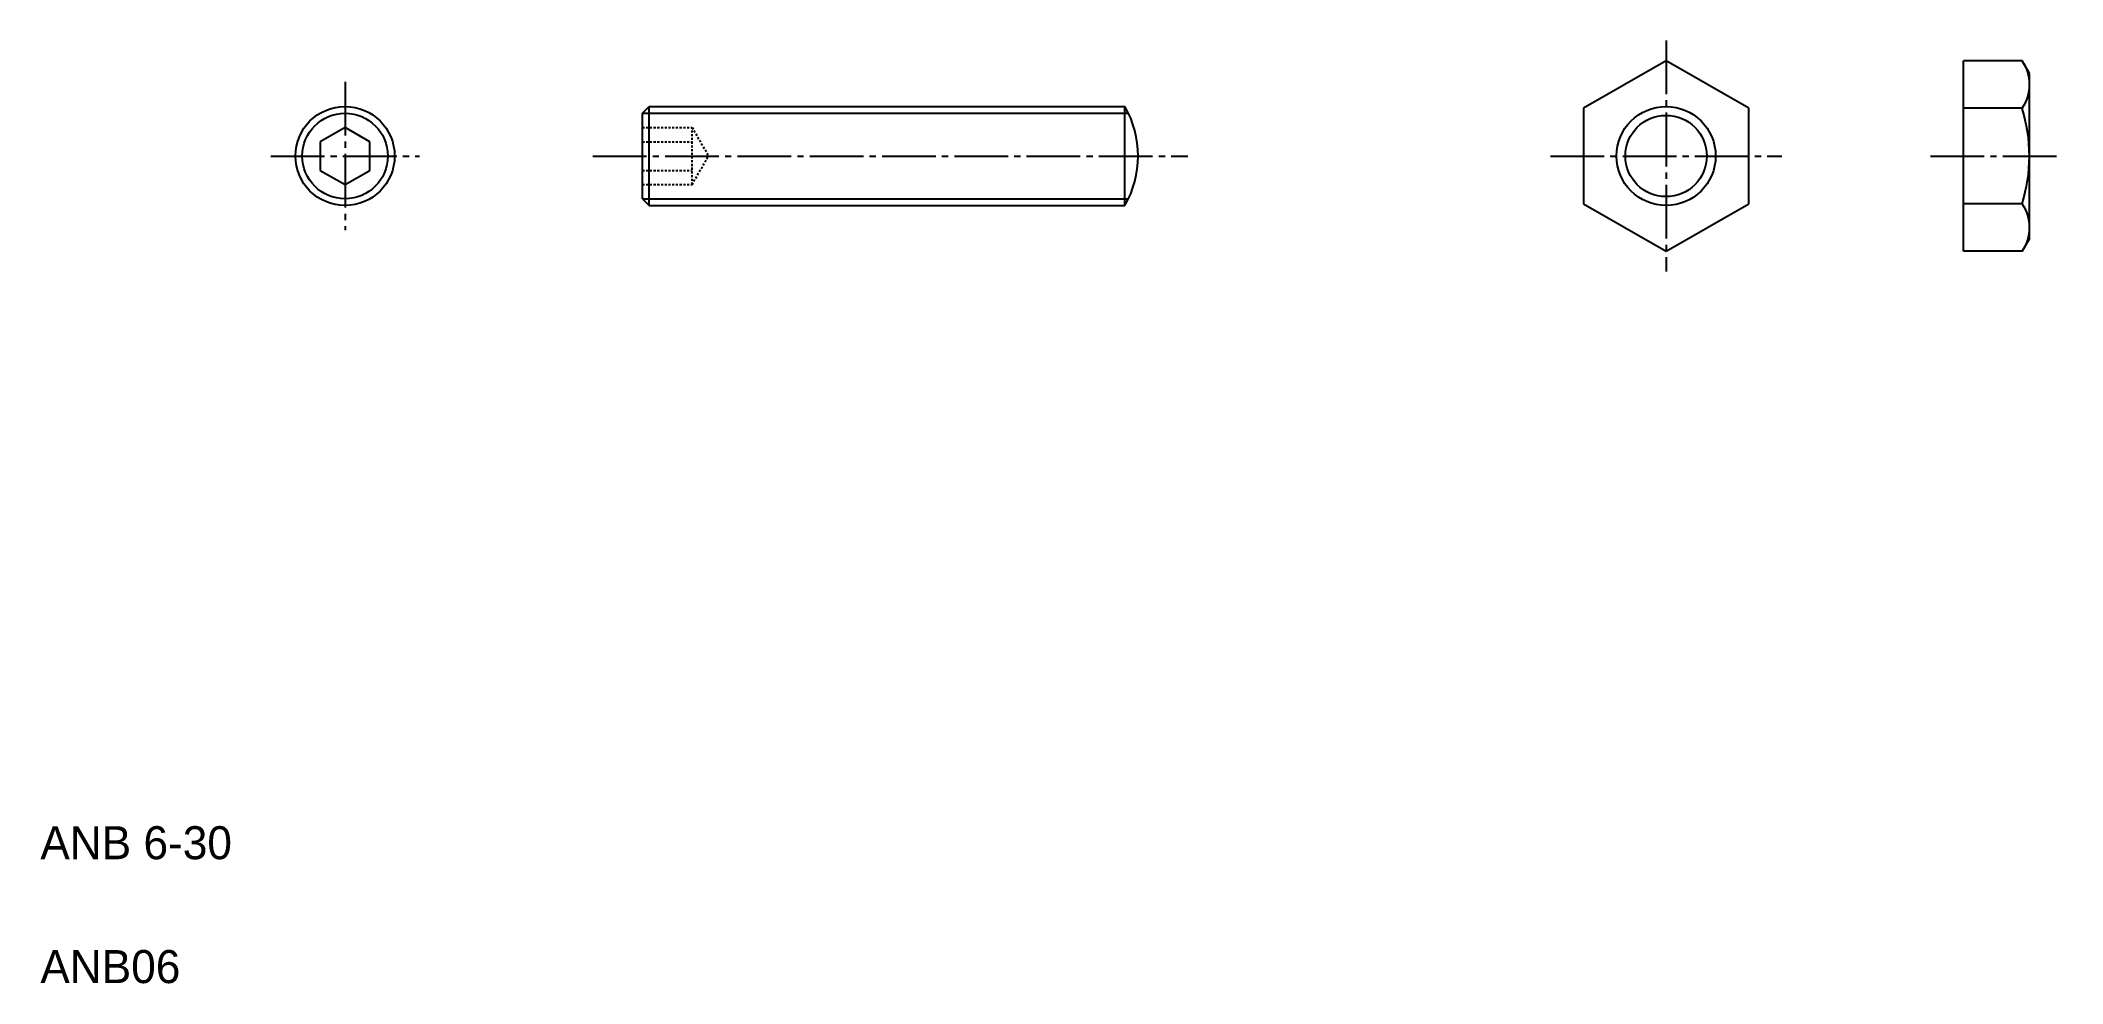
# Model space of a CAD drawing. Extents: x 5 to 127, y 5 to 62.
import ezdxf

# ---------------------------------------------------------------- set-up
doc = ezdxf.new("R2010")
doc.units = 0
doc.header["$LTSCALE"] = 0.25
doc.linetypes.add('CENTER', pattern=[17.5, 13, -1.5, 1.5, -1.5])
doc.linetypes.add('DASHED', pattern=[0.75, 0.5, -0.25])
doc.layers.get('0').update_dxf_attribs({"linetype": 'CONTINUOUS'})
doc.layers.add('CENTER', color=1, linetype='CENTER')

msp = doc.modelspace()

# ---------------------------------------------------------------- linework, layer by layer
at = {"color": 7, "linetype": 'CONTINUOUS'}
for p, q in [((103.39, 60.85), (98.39, 57.97)), ((108.39, 57.97), (103.39, 60.85)), ((121.39, 49.31), (121.39, 60.85)), ((124.94, 60.85), (121.39, 60.85)), ((125.39, 50.08), (125.39, 60.08)), ((41.44, 57.67), (41.85, 58.08)), ((41.44, 52.48), (41.44, 57.67)), ((41.85, 52.08), (41.85, 58.08)), ((41.85, 58.08), (70.64, 58.08)), ((70.64, 52.08), (70.64, 58.08)), ((98.39, 57.97), (98.39, 52.19)), ((108.39, 52.19), (108.39, 57.97)), ((124.94, 57.97), (121.39, 57.97)), ((23.44, 56.81), (21.94, 55.94)), ((24.94, 55.94), (23.44, 56.81)), ((21.94, 55.94), (21.94, 54.21)), ((24.94, 54.21), (24.94, 55.94)), ((21.94, 54.21), (23.44, 53.35)), ((23.44, 53.35), (24.94, 54.21)), ((41.44, 52.48), (41.85, 52.08)), ((41.85, 52.08), (70.64, 52.08)), ((98.39, 52.19), (103.39, 49.31)), ((103.39, 49.31), (108.39, 52.19)), ((124.94, 52.19), (121.39, 52.19)), ((124.94, 49.31), (121.39, 49.31))]:
    msp.add_line(p, q, dxfattribs=at)
for p, q in [((125.39, 60.08), (124.94, 60.85)), ((48.79, 52.48), (48.79, 52.48)), ((56.15, 52.48), (56.15, 52.48)), ((125.39, 50.08), (124.94, 49.31))]:
    msp.add_line(p, q)
at = {"color": 3, "linetype": 'CONTINUOUS'}
for p, q in [((41.44, 57.67), (70.85, 57.67)), ((41.44, 52.48), (70.85, 52.48))]:
    msp.add_line(p, q, dxfattribs=at)
at = {"color": 3, "linetype": 'DASHED'}
for p, q in [((41.44, 56.81), (44.44, 56.81)), ((44.44, 56.81), (45.44, 55.08)), ((44.44, 53.35), (44.44, 56.81)), ((41.44, 55.94), (44.44, 55.94)), ((44.44, 53.35), (45.44, 55.08)), ((41.44, 54.21), (44.44, 54.21)), ((41.44, 53.35), (44.44, 53.35))]:
    msp.add_line(p, q, dxfattribs=at)
at = {"color": 7, "linetype": 'CONTINUOUS'}
for centre, radius in [((23.44, 55.08), 3), ((103.39, 55.08), 2.46)]:
    msp.add_circle(centre, radius, dxfattribs=at)
at = {"color": 3, "linetype": 'CONTINUOUS'}
for centre, radius in [((23.44, 55.08), 2.59), ((103.39, 55.08), 3)]:
    msp.add_circle(centre, radius, dxfattribs=at)
for centre, radius, start, end in [((122.83, 59.41), 2.56, 325.6073, 34.3926), ((115.83, 55.08), 9.55, 342.412, 17.588), ((122.83, 50.75), 2.56, 325.6074, 34.3927)]:
    msp.add_arc(centre, radius, start, end)
at = {"color": 7, "linetype": 'CONTINUOUS'}
msp.add_arc((65.44, 55.08), 6, 330, 30, dxfattribs=at)
at = {"layer": 'CENTER', "color": 1, "linetype": 'CENTER'}
for p, q in [((103.39, 62.08), (103.39, 48.08)), ((23.44, 59.58), (23.44, 50.58)), ((18.94, 55.08), (27.94, 55.08)), ((38.44, 55.08), (74.44, 55.08)), ((96.39, 55.08), (110.39, 55.08)), ((119.39, 55.08), (127.39, 55.08))]:
    msp.add_line(p, q, dxfattribs=at)

# ---------------------------------------------------------------- texts
for s, p in [('ANB 6-30', (5, 12.5)), ('ANB06', (5, 5))]:
    msp.add_text(s, height=2).set_placement(p)

doc.saveas('drawing.dxf')
